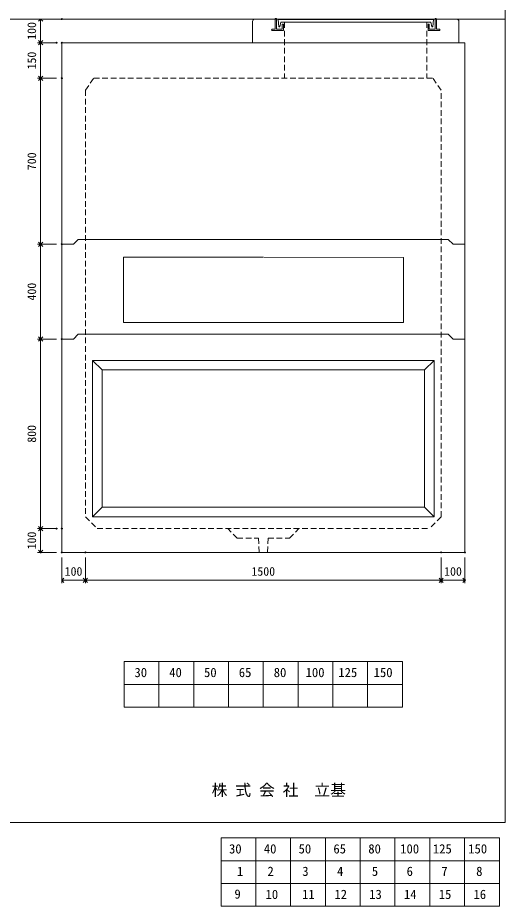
# Model space of a CAD drawing. Units: millimetres, scale not verified. Extents: x -6420 to 6420, y -3026 to 3027.
# Drawn here: x 4365 to 6420, y -3026 to 722 of the extents above; entities that cross this region are included whole.
import ezdxf
from ezdxf.enums import TextEntityAlignment as Align

# ---------------------------------------------------------------- set-up
doc = ezdxf.new("R2010")
doc.units = ezdxf.units.MM
doc.header["$LTSCALE"] = 20
doc.header["$PDMODE"] = 32
doc.header["$PDSIZE"] = 4
for name, pattern in [('DASHED1', [1.8, 1.2, -0.6]), ('USER2', [50.8, 31.75, -6.35, 6.35, -6.35]), ('USER5', [3.185, 0.01, -3.175])]:
    doc.linetypes.add(name, pattern=pattern)
doc.layers.add('0-1_Defpoints', color=7, linetype='Continuous')
for name, color, linetype, lineweight in [('0-2_waku', 7, 'Continuous', 18), ('0-3_gaikei', 7, 'Continuous', 18), ('0-4_kakure', 7, 'DASHED1', 5), ('0-5_sunpou', 7, 'Continuous', 5), ('0-8_uchigawa', 6, 'Continuous', 18), ('0-A_futa', 3, 'Continuous', 18), ('0-B_GL', 4, 'Continuous', 18), ('0-D_文字１', 7, 'Continuous', 18), ('1-2_uchigawa2', 6, 'USER2', 18), ('1-4_文字２', 7, 'Continuous', 5)]:
    doc.layers.add(name, color=color, linetype=linetype, lineweight=lineweight)
doc.styles.add('ＭＳ ゴシック', font='')
doc.styles.get('ＭＳ ゴシック').set_extended_font_data('MS Gothic')

# ---------------------------------------------------------------- blocks, each defined once
blk = doc.blocks.new('_Open90')
at = {"layer": '0-5_sunpou'}
blk.add_line((0, 0), (-1, 0), dxfattribs=at)
blk.add_lwpolyline([(-0.5, 0.5), (0, 0), (-0.5, -0.5)], dxfattribs=at)
blk = doc.blocks.new('D45')
at = {"layer": '0-1_Defpoints'}
for p in [(7133.24, 3316.83), (7044.21, 3216.83), (7133.24, 3216.83)]:
    blk.add_point(p, dxfattribs=at)
at = {"layer": '0-5_sunpou'}
for p, q in [((7111.24, 3316.83), (7031.21, 3316.83)), ((7044.21, 3298.83), (7044.21, 3234.83)), ((7111.24, 3216.83), (7031.21, 3216.83))]:
    blk.add_line(p, q, dxfattribs=at)
at = {"layer": '0-5_sunpou', "xscale": 18, "yscale": 18}
for p, rotation in [((7044.21, 3316.83), 90), ((7044.21, 3216.83), 270)]:
    blk.add_blockref('_Open90', p, dxfattribs=dict(at, rotation=rotation))
at = {"layer": '0-5_sunpou', "style": 'ＭＳ ゴシック'}
blk.add_text('100', height=36.66, rotation=90, dxfattribs=at).set_placement((7036.21, 3229.33), align=Align.BOTTOM_LEFT)
blk = doc.blocks.new('D46')
at = {"layer": '0-1_Defpoints'}
for p in [(7111.24, 3216.83), (7044.21, 3066.83), (7133.24, 3066.83)]:
    blk.add_point(p, dxfattribs=at)
at = {"layer": '0-5_sunpou'}
for p, q in [((7089.24, 3216.83), (7031.21, 3216.83)), ((7044.21, 3198.83), (7044.21, 3084.83)), ((7111.24, 3066.83), (7031.21, 3066.83))]:
    blk.add_line(p, q, dxfattribs=at)
at = {"layer": '0-5_sunpou', "xscale": 18, "yscale": 18}
for p, rotation in [((7044.21, 3216.83), 90), ((7044.21, 3066.83), 270)]:
    blk.add_blockref('_Open90', p, dxfattribs=dict(at, rotation=rotation))
at = {"layer": '0-5_sunpou', "style": 'ＭＳ ゴシック'}
blk.add_text('150', height=36.66, rotation=90, dxfattribs=at).set_placement((7036.21, 3104.33), align=Align.BOTTOM_LEFT)
blk = doc.blocks.new('D47')
at = {"layer": '0-1_Defpoints'}
for p in [(7133.24, 3066.83), (7044.21, 2366.83), (7133.24, 2366.83)]:
    blk.add_point(p, dxfattribs=at)
at = {"layer": '0-5_sunpou'}
for p, q in [((7111.24, 3066.83), (7031.21, 3066.83)), ((7044.21, 3048.83), (7044.21, 2384.83)), ((7111.24, 2366.83), (7031.21, 2366.83))]:
    blk.add_line(p, q, dxfattribs=at)
at = {"layer": '0-5_sunpou', "xscale": 18, "yscale": 18}
for p, rotation in [((7044.21, 3066.83), 90), ((7044.21, 2366.83), 270)]:
    blk.add_blockref('_Open90', p, dxfattribs=dict(at, rotation=rotation))
at = {"layer": '0-5_sunpou', "style": 'ＭＳ ゴシック'}
blk.add_text('700', height=36.66, rotation=90, dxfattribs=at).set_placement((7036.21, 2679.33), align=Align.BOTTOM_LEFT)
blk = doc.blocks.new('D48')
at = {"layer": '0-1_Defpoints'}
for p in [(7133.24, 1966.83), (7044.21, 1166.83), (7133.24, 1166.83)]:
    blk.add_point(p, dxfattribs=at)
at = {"layer": '0-5_sunpou'}
for p, q in [((7111.24, 1966.83), (7031.21, 1966.83)), ((7044.21, 1948.83), (7044.21, 1184.83)), ((7111.24, 1166.83), (7031.21, 1166.83))]:
    blk.add_line(p, q, dxfattribs=at)
at = {"layer": '0-5_sunpou', "xscale": 18, "yscale": 18}
for p, rotation in [((7044.21, 1966.83), 90), ((7044.21, 1166.83), 270)]:
    blk.add_blockref('_Open90', p, dxfattribs=dict(at, rotation=rotation))
at = {"layer": '0-5_sunpou', "style": 'ＭＳ ゴシック'}
blk.add_text('800', height=36.66, rotation=90, dxfattribs=at).set_placement((7036.21, 1529.33), align=Align.BOTTOM_LEFT)
blk = doc.blocks.new('D49')
at = {"layer": '0-1_Defpoints'}
for p in [(7111.24, 1166.83), (7044.21, 1066.83), (7133.24, 1066.83)]:
    blk.add_point(p, dxfattribs=at)
at = {"layer": '0-5_sunpou'}
for p, q in [((7089.24, 1166.83), (7031.21, 1166.83)), ((7044.21, 1148.83), (7044.21, 1084.83)), ((7111.24, 1066.83), (7031.21, 1066.83))]:
    blk.add_line(p, q, dxfattribs=at)
at = {"layer": '0-5_sunpou', "xscale": 18, "yscale": 18}
for p, rotation in [((7044.21, 1166.83), 90), ((7044.21, 1066.83), 270)]:
    blk.add_blockref('_Open90', p, dxfattribs=dict(at, rotation=rotation))
at = {"layer": '0-5_sunpou', "style": 'ＭＳ ゴシック'}
blk.add_text('100', height=36.66, rotation=90, dxfattribs=at).set_placement((7036.21, 1079.33), align=Align.BOTTOM_LEFT)
blk = doc.blocks.new('D50')
at = {"layer": '0-1_Defpoints'}
for p in [(7133.24, 1066.83), (7233.24, 1066.83), (7233.24, 949.12)]:
    blk.add_point(p, dxfattribs=at)
at = {"layer": '0-5_sunpou'}
for p, q in [((7133.24, 1044.83), (7133.24, 936.12)), ((7233.24, 1044.83), (7233.24, 936.12)), ((7151.24, 949.12), (7215.24, 949.12))]:
    blk.add_line(p, q, dxfattribs=at)
at = {"layer": '0-5_sunpou', "xscale": 18, "yscale": 18, "rotation": 180}
blk.add_blockref('_Open90', (7133.24, 949.12), dxfattribs=at)
at = {"layer": '0-5_sunpou', "xscale": 18, "yscale": 18}
blk.add_blockref('_Open90', (7233.24, 949.12), dxfattribs=at)
at = {"layer": '0-5_sunpou', "style": 'ＭＳ ゴシック'}
blk.add_text('100', height=36.66, dxfattribs=at).set_placement((7145.74, 957.12), align=Align.BOTTOM_LEFT)
blk = doc.blocks.new('D51')
at = {"layer": '0-1_Defpoints'}
for p in [(7233.24, 1066.83), (8733.24, 1066.83), (8733.24, 949.12)]:
    blk.add_point(p, dxfattribs=at)
at = {"layer": '0-5_sunpou'}
for p, q in [((7233.24, 1044.83), (7233.24, 936.12)), ((8733.24, 1044.83), (8733.24, 936.12)), ((7251.24, 949.12), (8715.24, 949.12))]:
    blk.add_line(p, q, dxfattribs=at)
at = {"layer": '0-5_sunpou', "xscale": 18, "yscale": 18, "rotation": 180}
blk.add_blockref('_Open90', (7233.24, 949.12), dxfattribs=at)
at = {"layer": '0-5_sunpou', "xscale": 18, "yscale": 18}
blk.add_blockref('_Open90', (8733.24, 949.12), dxfattribs=at)
at = {"layer": '0-5_sunpou', "style": 'ＭＳ ゴシック'}
blk.add_text('1500', height=36.66, dxfattribs=at).set_placement((7933.24, 957.12), align=Align.BOTTOM_LEFT)
blk = doc.blocks.new('D52')
at = {"layer": '0-1_Defpoints'}
for p in [(8733.24, 1066.83), (8833.24, 1066.83), (8833.24, 949.12)]:
    blk.add_point(p, dxfattribs=at)
at = {"layer": '0-5_sunpou'}
for p, q in [((8733.24, 1044.83), (8733.24, 936.12)), ((8833.24, 1044.83), (8833.24, 936.12)), ((8751.24, 949.12), (8815.24, 949.12))]:
    blk.add_line(p, q, dxfattribs=at)
at = {"layer": '0-5_sunpou', "xscale": 18, "yscale": 18, "rotation": 180}
blk.add_blockref('_Open90', (8733.24, 949.12), dxfattribs=at)
at = {"layer": '0-5_sunpou', "xscale": 18, "yscale": 18}
blk.add_blockref('_Open90', (8833.24, 949.12), dxfattribs=at)
at = {"layer": '0-5_sunpou', "style": 'ＭＳ ゴシック'}
blk.add_text('100', height=36.66, dxfattribs=at).set_placement((8745.74, 957.12), align=Align.BOTTOM_LEFT)
blk = doc.blocks.new('D56')
at = {"layer": '0-1_Defpoints'}
for p in [(7133.24, 2366.83), (7044.21, 1966.83), (7133.24, 1966.83)]:
    blk.add_point(p, dxfattribs=at)
at = {"layer": '0-5_sunpou'}
for p, q in [((7111.24, 2366.83), (7031.21, 2366.83)), ((7044.21, 2348.83), (7044.21, 1984.83)), ((7111.24, 1966.83), (7031.21, 1966.83))]:
    blk.add_line(p, q, dxfattribs=at)
at = {"layer": '0-5_sunpou', "xscale": 18, "yscale": 18}
for p, rotation in [((7044.21, 2366.83), 90), ((7044.21, 1966.83), 270)]:
    blk.add_blockref('_Open90', p, dxfattribs=dict(at, rotation=rotation))
at = {"layer": '0-5_sunpou', "style": 'ＭＳ ゴシック'}
blk.add_text('400', height=36.66, rotation=90, dxfattribs=at).set_placement((7036.21, 2129.33), align=Align.BOTTOM_LEFT)
blk = doc.blocks.new('A$C13530FD9')
at = {"layer": '0-3_gaikei'}
for p, q in [((0, 0), (0, 90)), ((10, 100), (95, 100)), ((775, 100), (860, 100)), ((870, 0), (870, 90))]:
    blk.add_line(p, q, dxfattribs=at)
for centre, radius, start, end in [((9.42, 90.58), 9.44, 86.47383, 183.52617), ((860.33, 90.33), 9.68, 358.04251, 91.95749), ((860, 90), 10, 0, 10)]:
    blk.add_arc(centre, radius, start, end, dxfattribs=at)
at = {"layer": '0-4_kakure', "linetype": 'USER5', "lineweight": 18}
for p, q in [((135, 0), (135, 86.5)), ((735, 0), (735, 86.5))]:
    blk.add_line(p, q, dxfattribs=at)
at = {"layer": '0-A_futa'}
for p, q in [((95, 100), (95, 57)), ((97, 102), (100, 102)), ((100, 102), (100, 57)), ((107.81, 97.5), (762.14, 97.5)), ((107.81, 97.5), (110.3, 67.5)), ((118.33, 86.5), (114.01, 67.5)), ((118.33, 86.5), (751.67, 86.5)), ((125, 77), (125, 57)), ((127, 79), (128, 79)), ((130, 77), (130, 52)), ((740, 77), (740, 52)), ((743, 79), (742, 79)), ((745, 77), (745, 57)), ((751.67, 86.5), (755.99, 67.5)), ((762.14, 97.5), (759.89, 67.5)), ((770, 102), (773, 102)), ((770, 102), (770, 57)), ((775, 100), (775, 57)), ((80, 55), (80, 54)), ((82, 57), (95, 57)), ((130, 52), (82, 52)), ((100, 57), (125, 57)), ((110.3, 67.5), (114.01, 67.5)), ((740, 52), (788, 52)), ((770, 57), (745, 57)), ((759.89, 67.5), (755.99, 67.5)), ((788, 57), (775, 57)), ((790, 55), (790, 54))]:
    blk.add_line(p, q, dxfattribs=at)
for centre, start, end in [((97, 100), 90, 180), ((127, 77), 90, 180), ((128, 77), 0, 90), ((742, 77), 90, 180), ((743, 77), 0, 90), ((773, 100), 0, 90), ((82, 55), 90, 180), ((82, 54), 180, 270), ((788, 55), 0, 90), ((788, 54), 270, 0)]:
    blk.add_arc(centre, 2, start, end, dxfattribs=at)

msp = doc.modelspace()

# ---------------------------------------------------------------- linework, layer by layer
at = {"layer": '0-2_waku'}
for p, q in [((6420, 3026.61), (6420, -2673.39)), ((6420, 2670.36), (6420, -2673.39)), ((4813.33, -1994.39), (4813.33, -2186.39)), ((4813.33, -1994.39), (4813.33, -2186.39)), ((4813.33, -1994.39), (4813.33, -2186.39)), ((4813.33, -1994.39), (4813.33, -2186.39)), ((4813.33, -1994.39), (5986.67, -1994.39)), ((4960, -1994.39), (4960, -2186.39)), ((5106.67, -1994.39), (5106.67, -2186.39)), ((5106.67, -1994.39), (5106.67, -2186.39)), ((5253.33, -1994.39), (5253.33, -2186.39)), ((5400, -1994.39), (5400, -2186.39)), ((5546.67, -1994.39), (5546.67, -2186.39)), ((5693.33, -1994.39), (5693.33, -2186.39)), ((5840, -1994.39), (5840, -2186.39)), ((5986.67, -1994.39), (5986.67, -2186.39)), ((4813.33, -2090.39), (5986.67, -2090.39)), ((4813.33, -2186.39), (5986.67, -2186.39)), ((-1740, -2673.39), (6420, -2673.39))]:
    msp.add_line(p, q, dxfattribs=at)
msp.add_lwpolyline([(-1740, 3026.61), (6420, 3026.61), (6420, -2673.39)], dxfattribs=at)
at = {"layer": '0-3_gaikei'}
for p, q in [((4550, 616.61), (6250, 616.61)), ((4550, 616.61), (4550, -1533.39)), ((6250, 616.61), (6250, -1533.39)), ((4620, -213.39), (4600, -233.39)), ((4620, -213.39), (6180, -213.39)), ((6180, -213.39), (6200, -233.39)), ((4550, -233.39), (4600, -233.39)), ((4550, -233.39), (4600, -233.39)), ((6200, -233.39), (6250, -233.39)), ((4550, -633.39), (4600, -633.39)), ((4620, -613.39), (4600, -633.39)), ((4620, -613.39), (6180, -613.39)), ((6180, -613.39), (6200, -633.39)), ((6200, -633.39), (6250, -633.39)), ((4550, -1533.39), (6250, -1533.39))]:
    msp.add_line(p, q, dxfattribs=at)
at = {"layer": '0-4_kakure'}
for p, q in [((5490, 703.11), (5490, 466.61)), ((6090, 703.11), (6090, 466.61)), ((4650, 416.61), (4685, 466.61)), ((4685, 466.61), (6115, 466.61)), ((6150, 416.61), (6115, 466.61)), ((4650, 416.61), (4650, -1383.39)), ((6150, -1383.39), (6150, 416.61)), ((4650, -1383.39), (4700, -1433.39)), ((6150, -1383.39), (6100, -1433.39)), ((4700, -1433.39), (6100, -1433.39)), ((5290, -1473.39), (5250, -1433.39)), ((5290, -1473.39), (5380, -1473.39)), ((5380, -1473.39), (5382.5, -1533.39)), ((5420, -1473.39), (5417.5, -1533.39))]:
    msp.add_line(p, q, dxfattribs=at)
msp.add_lwpolyline([(5420, -1473.39), (5510, -1473.39), (5550, -1433.39)], dxfattribs=at)
at = {"layer": '0-8_uchigawa'}
for p, q in [((4680, -723.39), (5400, -723.39)), ((4680, -723.39), (4680, -1383.39)), ((4720, -763.39), (4680, -723.39)), ((6120, -723.39), (5400, -723.39)), ((6080, -763.39), (6120, -723.39)), ((6120, -723.39), (6120, -1383.39)), ((6120, -723.39), (6120, -1383.39)), ((4720, -763.39), (4720, -1343.39)), ((4720, -763.39), (5400, -763.39)), ((4720, -763.39), (5400, -763.39)), ((6080, -763.39), (5400, -763.39)), ((6080, -763.39), (6080, -1343.39)), ((4720, -1343.39), (4680, -1383.39)), ((4720, -1343.39), (5400, -1343.39)), ((4680, -1383.39), (5400, -1383.39)), ((5400.69, -1384.08), (6120, -1383.39))]:
    msp.add_line(p, q, dxfattribs=at)
msp.add_lwpolyline([(5400, -1343.39), (6080, -1343.39), (6120, -1383.39)], dxfattribs=at)
at = {"layer": '0-B_GL'}
msp.add_line((-1740, 716.61), (6420, 716.61), dxfattribs=at)
at = {"layer": '1-2_uchigawa2'}
for p, q in [((4810, -288.39), (5400, -288.39)), ((4810, -288.39), (4810, -563.39)), ((5991.55, -289.26), (5401.55, -288.39)), ((5991.55, -289.26), (5991.15, -564.26)), ((4810, -563.39), (5400.53, -563.39)), ((5991.15, -564.26), (5400.61, -563.39))]:
    msp.add_line(p, q, dxfattribs=at)
at = {"layer": '1-4_文字２'}
for p, q in [((5221.92, -2738.5), (5221.92, -2930.5)), ((5221.92, -2738.5), (5221.92, -2930.5)), ((5221.92, -2738.5), (5221.92, -2930.5)), ((5221.92, -2738.5), (5221.92, -2930.5)), ((5221.92, -2738.5), (6395.26, -2738.5)), ((5221.92, -2738.5), (5221.92, -2930.5)), ((5221.92, -2738.5), (5221.92, -2930.5)), ((5221.92, -2738.5), (5221.92, -2930.5)), ((5221.92, -2738.5), (5221.92, -2930.5)), ((5221.92, -2738.5), (6395.26, -2738.5)), ((5368.59, -2738.5), (5368.59, -2930.5)), ((5368.59, -2738.5), (5368.59, -2930.5)), ((5515.26, -2738.5), (5515.26, -2930.5)), ((5515.26, -2738.5), (5515.26, -2930.5)), ((5515.26, -2738.5), (5515.26, -2930.5)), ((5515.26, -2738.5), (5515.26, -2930.5)), ((5661.92, -2738.5), (5661.92, -2930.5)), ((5661.92, -2738.5), (5661.92, -2930.5)), ((5808.59, -2738.5), (5808.59, -2930.5)), ((5808.59, -2738.5), (5808.59, -2930.5)), ((5955.26, -2738.5), (5955.26, -2930.5)), ((5955.26, -2738.5), (5955.26, -2930.5)), ((6101.92, -2738.5), (6101.92, -2930.5)), ((6101.92, -2738.5), (6101.92, -2930.5)), ((6248.59, -2738.5), (6248.59, -2930.5)), ((6248.59, -2738.5), (6248.59, -2930.5)), ((6395.26, -2738.5), (6395.26, -2930.5)), ((6395.26, -2738.5), (6395.26, -2930.5)), ((5221.92, -2834.5), (6395.26, -2834.5)), ((5221.92, -2834.5), (6395.26, -2834.5)), ((5221.92, -2930.5), (6395.26, -2930.5)), ((5221.92, -2930.5), (6395.26, -2930.5)), ((5221.92, -2930.5), (5221.92, -3026.5)), ((5221.92, -2930.5), (5221.92, -3026.5)), ((5221.92, -2930.5), (5221.92, -3026.5)), ((5221.92, -2930.5), (5221.92, -3026.5)), ((5221.92, -2930.5), (6395.26, -2930.5)), ((5221.92, -2930.5), (5221.92, -3026.5)), ((5221.92, -2930.5), (5221.92, -3026.5)), ((5221.92, -2930.5), (5221.92, -3026.5)), ((5221.92, -2930.5), (5221.92, -3026.5)), ((5221.92, -2930.5), (6395.26, -2930.5)), ((5368.59, -2930.5), (5368.59, -3026.5)), ((5368.59, -2930.5), (5368.59, -3026.5)), ((5515.26, -2930.5), (5515.26, -3026.5)), ((5515.26, -2930.5), (5515.26, -3026.5)), ((5515.26, -2930.5), (5515.26, -3026.5)), ((5515.26, -2930.5), (5515.26, -3026.5)), ((5661.92, -2930.5), (5661.92, -3026.5)), ((5661.92, -2930.5), (5661.92, -3026.5)), ((5808.59, -2930.5), (5808.59, -3026.5)), ((5808.59, -2930.5), (5808.59, -3026.5)), ((5955.26, -2930.5), (5955.26, -3026.5)), ((5955.26, -2930.5), (5955.26, -3026.5)), ((6101.92, -2930.5), (6101.92, -3026.5)), ((6101.92, -2930.5), (6101.92, -3026.5)), ((6248.59, -2930.5), (6248.59, -3026.5)), ((6248.59, -2930.5), (6248.59, -3026.5)), ((6395.26, -2930.5), (6395.26, -3026.5)), ((6395.26, -2930.5), (6395.26, -3026.5)), ((5221.92, -3026.5), (6395.26, -3026.5)), ((5221.92, -3026.5), (6395.26, -3026.5))]:
    msp.add_line(p, q, dxfattribs=at)

# ---------------------------------------------------------------- block references
at = {"layer": '0-4_kakure'}
msp.add_blockref('A$C13530FD9', (5355, 616.61), dxfattribs=at)
at = {"layer": '0-5_sunpou'}
for name in ['D45', 'D46', 'D47', 'D56', 'D48', 'D49', 'D50', 'D51', 'D52']:
    msp.add_blockref(name, (-2583.24, -2600.22), dxfattribs=at)

# ---------------------------------------------------------------- texts
at = {"layer": '0-D_文字１', "style": 'ＭＳ ゴシック'}
for s, height, p in [('30', 39.1, (4856.73, -2071.48)), ('40', 39.1, (5003.4, -2071.48)), ('50', 39.1, (5150.07, -2071.48)), ('65', 39.1, (5296.73, -2071.48)), ('80', 39.1, (5443.94, -2071.48)), ('100', 39.1, (5578.44, -2071.48)), ('125', 39.1, (5716.29, -2071.48)), ('150', 39.1, (5865.31, -2071.48)), (' 株 式 会 社\u3000立基', 48.88, (5148.71, -2575.2))]:
    msp.add_text(s, height=height, dxfattribs=at).set_placement(p, align=Align.BOTTOM_LEFT)
at = {"layer": '1-4_文字２', "style": 'ＭＳ ゴシック'}
for s, p in [('30', (5255.46, -2815.59)), ('30', (5255.46, -2815.59)), ('40', (5402.13, -2815.59)), ('40', (5402.13, -2815.59)), ('50', (5548.8, -2815.59)), ('50', (5548.8, -2815.59)), ('65', (5695.46, -2815.59)), ('65', (5695.46, -2815.59)), ('80', (5842.67, -2815.59)), ('80', (5842.67, -2815.59)), ('100', (5977.17, -2815.59)), ('100', (5977.17, -2815.59)), ('125', (6115.02, -2815.59)), ('125', (6115.02, -2815.59)), ('150', (6264.04, -2815.59)), ('150', (6264.04, -2815.59)), ('1', (5288.99, -2910.31)), ('2', (5417.57, -2910.31)), ('3', (5564.24, -2910.31)), ('4', (5710.91, -2910.31)), ('5', (5857.57, -2910.31)), ('6', (6004.24, -2910.31)), ('7', (6150.91, -2910.31)), ('8', (6297.57, -2910.31)), ('9', (5278.24, -3006.31)), ('10', (5409.46, -3007.59)), ('11', (5563.45, -3007.59)), ('12', (5699.73, -3007.59)), ('13', (5846.4, -3007.59)), ('14', (5993.06, -3007.59)), ('15', (6139.73, -3007.59)), ('16', (6286.4, -3007.59))]:
    msp.add_text(s, height=39.1, dxfattribs=at).set_placement(p, align=Align.BOTTOM_LEFT)

doc.saveas('drawing.dxf')
